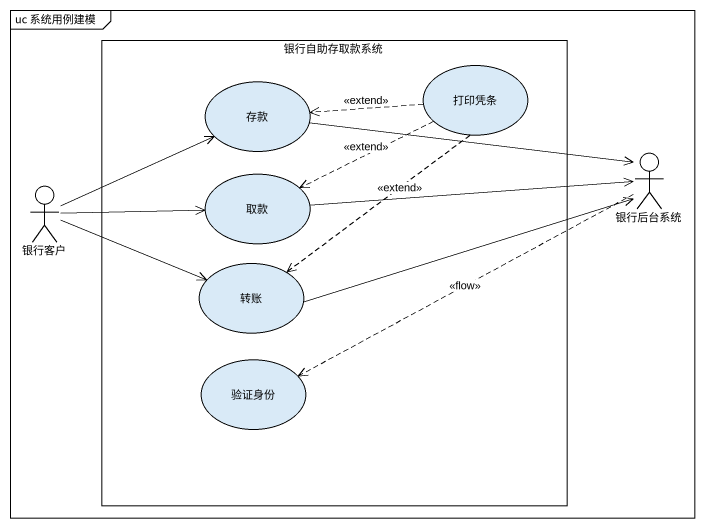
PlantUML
@startuml
mainframe uc 系统用例建模
rectangle 银行自助存取款系统 {
  usecase 存款
  usecase 打印凭条
  usecase 取款
  usecase 转账
  usecase 验证身份
}
actor 银行后台系统
actor 银行客户
存款 -right-> 银行后台系统
打印凭条 .left.> 存款 : <<extend>>
打印凭条 .left.> 取款 : <<extend>>
打印凭条 ..> 转账 : <<extend>>
取款 -right-> 银行后台系统
银行后台系统 .left.> 验证身份 : <<flow>>
银行客户 -right-> 存款
银行客户 -right-> 取款
银行客户 -right-> 转账
转账 -right-> 银行后台系统
@enduml
